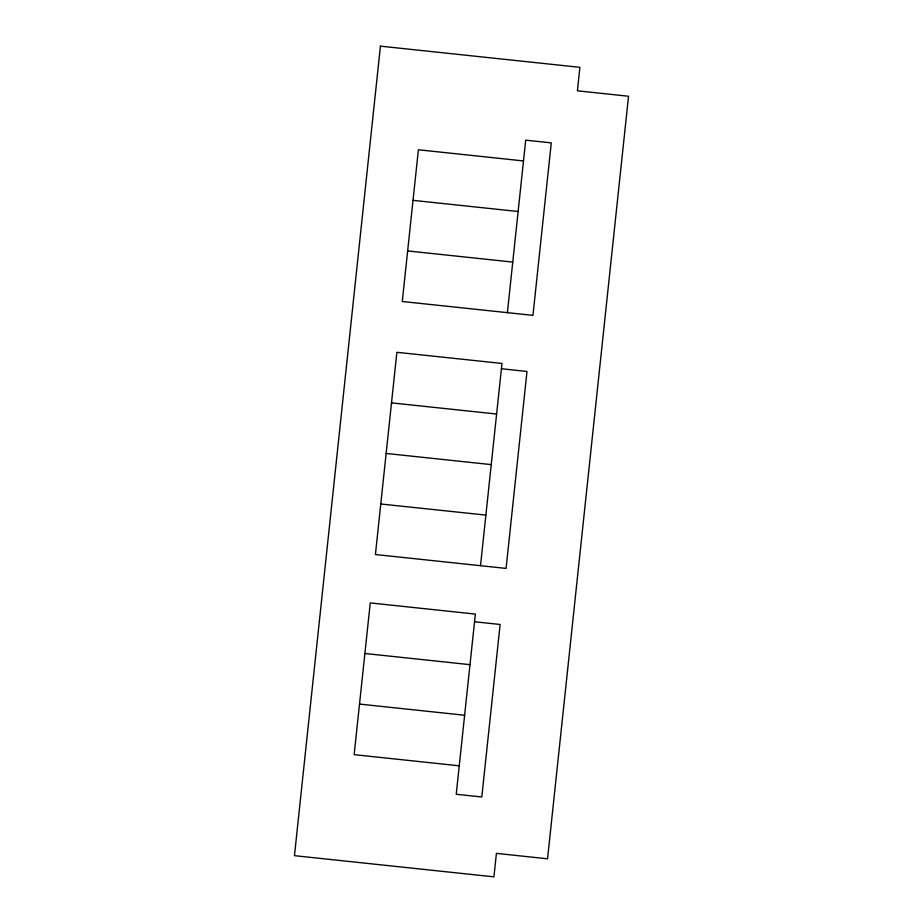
<?xml version="1.0" encoding="UTF-8"?>
<svg xmlns="http://www.w3.org/2000/svg" width="923" height="923" viewBox="0 0 923 923"><rect width="100%" height="100%" fill="white"/><g stroke="black" fill="none" stroke-linecap="round" stroke-linejoin="round"><path stroke-width="1.38" d="M480.514 565.684L501.985 363.454L396.878 352.298L375.407 554.527L506.081 568.406L526.998 371.461L501.431 368.739M507.385 312.666L525.706 140.158L551.273 142.88L532.952 315.378L402.278 301.498L418.396 149.768L523.503 160.937M413.019 200.349L518.126 211.505M407.654 250.929L512.761 262.086M391.514 402.878L496.62 414.035M386.137 453.447L491.244 464.615M380.772 503.993L485.879 515.103M474.549 621.756L500.128 624.479L481.806 796.976L456.227 794.265L475.368 614.083L370.261 602.915L354.144 754.656L459.25 765.813M364.897 653.496L469.992 664.664M359.52 704.076L464.627 715.244M380.438 46.15L294.46 855.667L493.92 876.85L496.412 853.371L547.547 858.805L628.54 96.246L577.406 90.812L579.898 67.333L380.438 46.15"/></g></svg>
